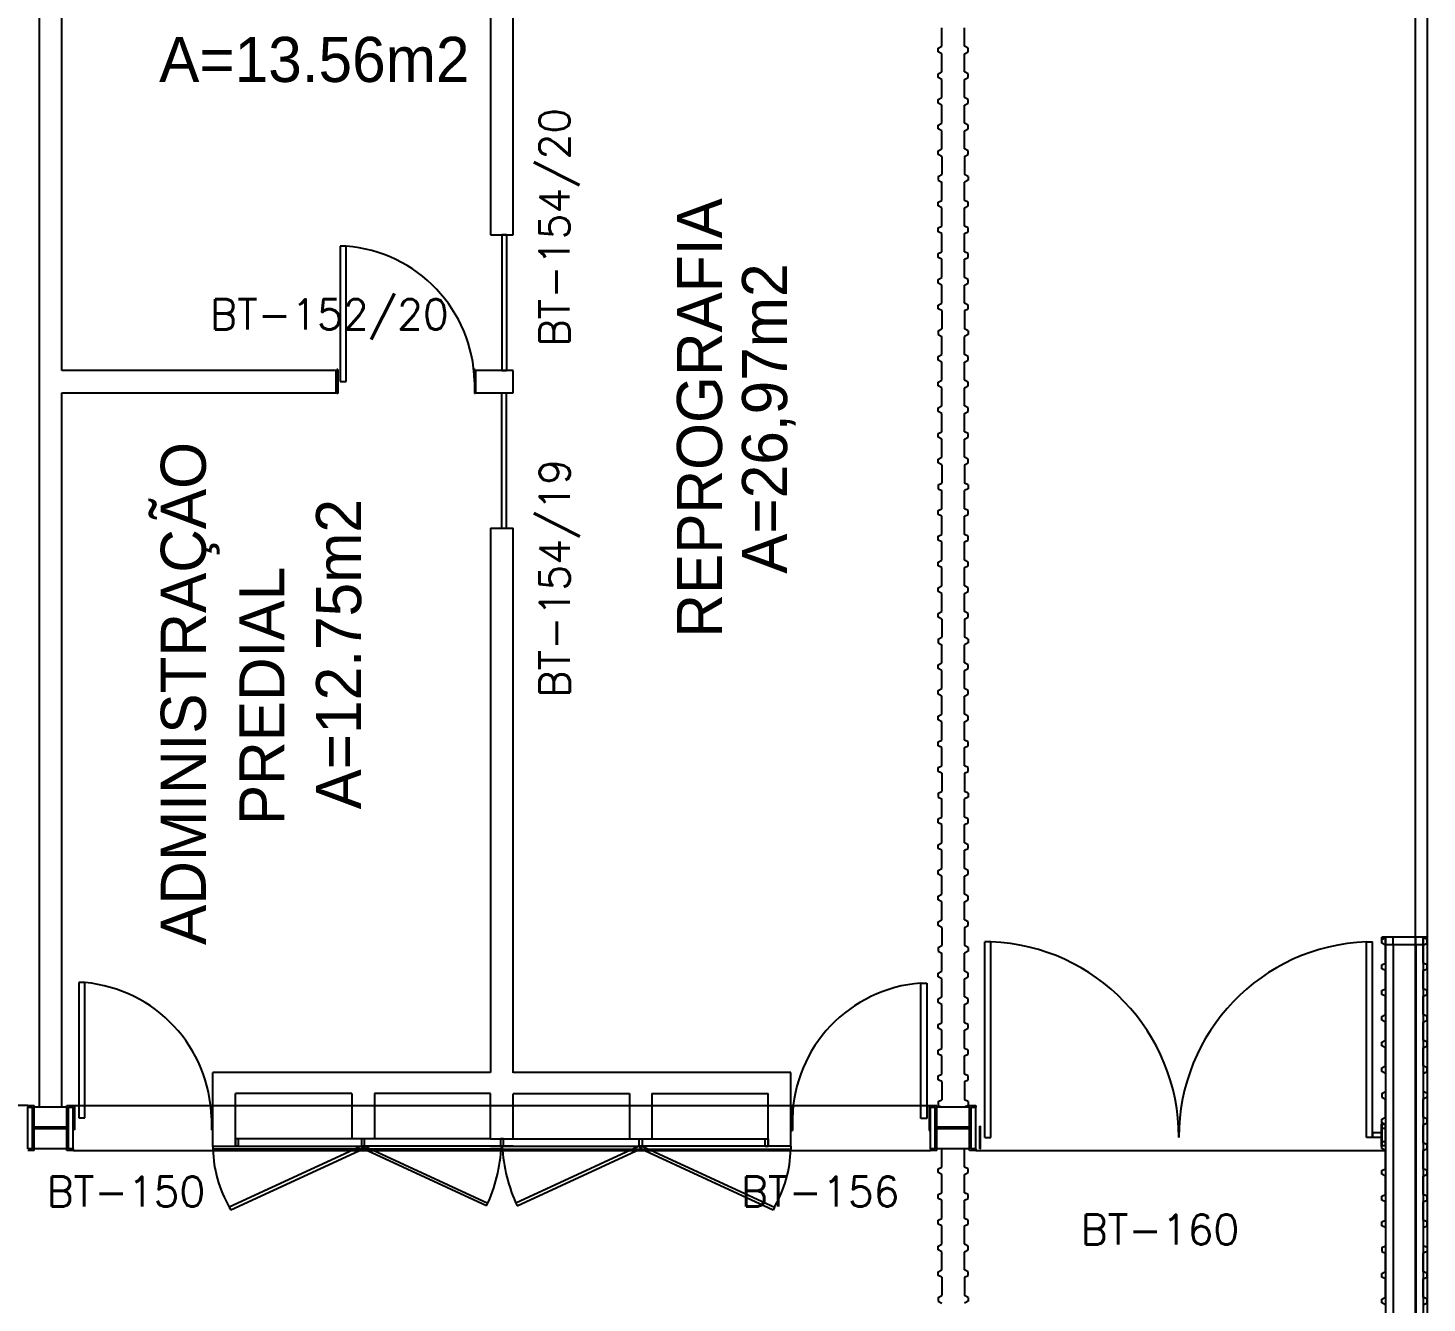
# Model space of a CAD drawing. Extents: x 940 to 1060, y 76 to 105.
# Drawn here: x 1050.82 to 1060.12, y 91.38 to 99.85 of the extents above; entities that cross this region are included whole.
import ezdxf
from ezdxf.enums import TextEntityAlignment as Align

# ---------------------------------------------------------------- set-up
doc = ezdxf.new("R2010")
doc.units = 0
doc.header["$LTSCALE"] = 0.5
doc.header["$MEASUREMENT"] = 0
for name, color, linetype in [('1', 1, 'CONTINUOUS'), ('ALVENARIA', 2, 'CONTINUOUS'), ('ENDEREÇO', 2, 'CONTINUOUS'), ('ESTRUTURAS', 2, 'CONTINUOUS'), ('PORTA', 2, 'CONTINUOUS'), ('TEXTO', 2, 'CONTINUOUS'), ('ÁREA', 2, 'CONTINUOUS')]:
    doc.layers.add(name, color=color, linetype=linetype)
doc.styles.add('FONTE', font='FONTE.shx', dxfattribs={"height": 0.4})
doc.styles.add('UNB-100', font='simplex.shx', dxfattribs={"height": 0.2})

msp = doc.modelspace()

# ---------------------------------------------------------------- linework, layer by layer
at = {"layer": '1', "color": 1}
for p, q in [((1060.12025, 102.79302), (1060.12025, 78.29302)), ((1060.04477, 78.6806), (1060.04477, 102.40068)), ((1050.82025, 92.69337), (1045.12025, 92.69337)), ((1051.12025, 92.69336), (1056.82025, 92.69336)), ((1052.22014, 92.47246), (1052.20014, 92.47246)), ((1052.22014, 92.42253), (1052.22014, 92.47253)), ((1052.97269, 92.47243), (1052.22014, 92.47246)), ((1053.03769, 92.47243), (1053.03769, 92.42243)), ((1053.05769, 92.4225), (1053.05769, 92.4725)), ((1053.89525, 92.4724), (1053.12269, 92.47243)), ((1053.96025, 92.4724), (1053.96025, 92.4224)), ((1053.98025, 92.42246), (1053.98025, 92.47246)), ((1054.04525, 92.4724), (1054.8178, 92.47243)), ((1054.8828, 92.4225), (1054.8828, 92.4725)), ((1054.9028, 92.47243), (1054.9028, 92.42243)), ((1054.9678, 92.47243), (1055.72035, 92.47246)), ((1055.72035, 92.42253), (1055.72035, 92.47253)), ((1055.72035, 92.47246), (1055.74035, 92.47246)), ((1055.74035, 92.47246), (1055.74035, 92.42246)), ((1051.12025, 92.39336), (1056.82025, 92.39336)), ((1052.05014, 92.42246), (1053.05033, 92.42246)), ((1053.04469, 92.40246), (1052.05014, 92.40246)), ((1053.03769, 92.42243), (1052.15851, 92.0167)), ((1052.16849, 91.99942), (1053.04769, 92.40511)), ((1052.22014, 92.42246), (1052.20014, 92.42246)), ((1053.05769, 92.42243), (1053.03769, 92.42243)), ((1053.03769, 92.42243), (1053.04769, 92.40511)), ((1053.04469, 92.42246), (1053.04469, 92.40246)), ((1053.05769, 92.42243), (1053.04769, 92.40511)), ((1053.86878, 92.02624), (1053.04769, 92.40511)), ((1053.05069, 92.42246), (1053.05069, 92.40246)), ((1053.96725, 92.40246), (1053.05069, 92.40246)), ((1054.04525, 92.42246), (1053.05633, 92.42246)), ((1053.05769, 92.42243), (1053.87729, 92.0442)), ((1053.89525, 92.42246), (1054.88416, 92.42246)), ((1053.98025, 92.4224), (1053.96025, 92.4224)), ((1053.96725, 92.42243), (1053.96725, 92.40243)), ((1053.97325, 92.42243), (1053.97325, 92.40243)), ((1053.97325, 92.40246), (1054.8898, 92.40246)), ((1054.8828, 92.42243), (1054.0632, 92.0442)), ((1054.07171, 92.02624), (1054.8928, 92.40511)), ((1054.8828, 92.42243), (1054.9028, 92.42243)), ((1054.8828, 92.42243), (1054.8928, 92.40511)), ((1054.8898, 92.42246), (1054.8898, 92.40246)), ((1055.89035, 92.42246), (1054.89016, 92.42246)), ((1054.9028, 92.42243), (1054.8928, 92.40511)), ((1055.77365, 91.99866), (1054.8928, 92.40511)), ((1054.8958, 92.42246), (1054.8958, 92.40246)), ((1054.8958, 92.40246), (1055.89035, 92.40246)), ((1054.9028, 92.42243), (1055.78198, 92.0167)), ((1055.72035, 92.42246), (1055.74035, 92.42246)), ((1057.12025, 92.39337), (1059.84525, 92.39337)), ((1052.15851, 92.0167), (1052.16849, 91.99942)), ((1055.78198, 92.0167), (1055.77365, 91.99866))]:
    msp.add_line(p, q, dxfattribs=at)
for centre, radius, start, end in [((1052.86214, 92.42246), 0.81225, 181.410941, 209.970912), ((1052.90443, 92.47626), 1.06418, 334.983829, 357.098971), ((1055.03606, 92.47626), 1.06418, 182.901029, 205.016171), ((1055.07835, 92.42246), 0.81225, 330.029088, 358.589059)]:
    msp.add_arc(centre, radius, start, end, dxfattribs=at)
at = {"layer": 'ALVENARIA'}
for p, q in [((1050.89525, 102.29854), (1050.89525, 92.68137)), ((1051.04525, 97.57948), (1051.04525, 102.29854)), ((1053.89525, 102.29854), (1053.89525, 98.47948)), ((1054.04525, 98.47948), (1054.04525, 102.29854)), ((1056.89525, 99.73417), (1056.89525, 99.85497)), ((1057.04525, 99.73417), (1057.04525, 99.85497)), ((1056.87025, 99.72167), (1056.89525, 99.73417)), ((1056.87025, 99.69667), (1056.87025, 99.72167)), ((1056.89525, 99.68417), (1056.87025, 99.69667)), ((1057.07025, 99.72167), (1057.04525, 99.73417)), ((1057.04525, 99.68417), (1057.07025, 99.69667)), ((1057.07025, 99.69667), (1057.07025, 99.72167)), ((1056.89525, 99.56337), (1056.89525, 99.68417)), ((1057.04525, 99.56337), (1057.04525, 99.68417)), ((1056.87025, 99.55087), (1056.89525, 99.56337)), ((1056.87025, 99.52587), (1056.87025, 99.55087)), ((1056.89525, 99.51337), (1056.87025, 99.52587)), ((1056.89525, 99.39257), (1056.89525, 99.51337)), ((1057.07025, 99.55087), (1057.04525, 99.56337)), ((1057.04525, 99.51337), (1057.07025, 99.52587)), ((1057.04525, 99.39257), (1057.04525, 99.51337)), ((1057.07025, 99.52587), (1057.07025, 99.55087)), ((1056.87025, 99.38007), (1056.89525, 99.39257)), ((1056.87025, 99.35507), (1056.87025, 99.38007)), ((1056.89525, 99.34257), (1056.87025, 99.35507)), ((1056.89525, 99.22143), (1056.89525, 99.34257)), ((1057.07025, 99.38007), (1057.04525, 99.39257)), ((1057.04525, 99.34257), (1057.07025, 99.35507)), ((1057.04525, 99.22143), (1057.04525, 99.34257)), ((1057.07025, 99.35507), (1057.07025, 99.38007)), ((1056.87025, 99.20893), (1056.89525, 99.22143)), ((1056.87025, 99.18393), (1056.87025, 99.20893)), ((1056.89525, 99.17143), (1056.87025, 99.18393)), ((1056.89525, 99.05097), (1056.89525, 99.17143)), ((1057.07025, 99.20893), (1057.04525, 99.22143)), ((1057.04525, 99.17143), (1057.07025, 99.18393)), ((1057.04525, 99.05097), (1057.04525, 99.17143)), ((1057.07025, 99.18393), (1057.07025, 99.20893)), ((1056.87025, 99.03847), (1056.89525, 99.05097)), ((1057.07025, 99.03847), (1057.04525, 99.05097)), ((1056.87025, 99.01347), (1056.87025, 99.03847)), ((1056.89525, 99.00097), (1056.87025, 99.01347)), ((1056.89525, 99.00097), (1056.89525, 98.88017)), ((1057.04525, 99.00097), (1057.07025, 99.01347)), ((1057.04525, 99.00097), (1057.04525, 98.88017)), ((1057.07025, 99.01347), (1057.07025, 99.03847)), ((1056.87025, 98.86767), (1056.89525, 98.88017)), ((1056.87025, 98.86767), (1056.87025, 98.84267)), ((1057.07025, 98.86767), (1057.04525, 98.88017)), ((1057.07025, 98.86767), (1057.07025, 98.84267)), ((1056.87025, 98.84267), (1056.89525, 98.83017)), ((1056.89525, 98.70937), (1056.89525, 98.83017)), ((1057.07025, 98.84267), (1057.04525, 98.83017)), ((1057.04525, 98.70937), (1057.04525, 98.83017)), ((1056.87025, 98.69687), (1056.89525, 98.70937)), ((1056.87025, 98.67187), (1056.87025, 98.69687)), ((1057.07025, 98.69687), (1057.04525, 98.70937)), ((1057.07025, 98.67187), (1057.07025, 98.69687)), ((1056.89525, 98.65937), (1056.87025, 98.67187)), ((1056.89525, 98.53857), (1056.89525, 98.65937)), ((1057.04525, 98.65937), (1057.07025, 98.67187)), ((1057.04525, 98.53857), (1057.04525, 98.65937)), ((1056.87025, 98.52607), (1056.89525, 98.53857)), ((1056.87025, 98.50107), (1056.87025, 98.52607)), ((1056.89525, 98.48857), (1056.87025, 98.50107)), ((1056.89525, 98.36777), (1056.89525, 98.48857)), ((1057.07025, 98.52607), (1057.04525, 98.53857)), ((1057.04525, 98.48857), (1057.07025, 98.50107)), ((1057.04525, 98.36777), (1057.04525, 98.48857)), ((1057.07025, 98.50107), (1057.07025, 98.52607)), ((1053.89525, 98.47948), (1054.04525, 98.47948)), ((1056.87025, 98.35527), (1056.89525, 98.36777)), ((1056.87025, 98.33027), (1056.87025, 98.35527)), ((1056.89525, 98.31777), (1056.87025, 98.33027)), ((1056.89525, 98.19663), (1056.89525, 98.31777)), ((1057.07025, 98.35527), (1057.04525, 98.36777)), ((1057.04525, 98.31777), (1057.07025, 98.33027)), ((1057.04525, 98.19663), (1057.04525, 98.31777)), ((1057.07025, 98.33027), (1057.07025, 98.35527)), ((1056.87025, 98.18413), (1056.89525, 98.19663)), ((1056.87025, 98.15913), (1056.87025, 98.18413)), ((1056.89525, 98.14663), (1056.87025, 98.15913)), ((1056.89525, 98.02617), (1056.89525, 98.14663)), ((1057.07025, 98.18413), (1057.04525, 98.19663)), ((1057.04525, 98.14663), (1057.07025, 98.15913)), ((1057.04525, 98.02617), (1057.04525, 98.14663)), ((1057.07025, 98.15913), (1057.07025, 98.18413)), ((1056.87025, 98.01367), (1056.89525, 98.02617)), ((1057.07025, 98.01367), (1057.04525, 98.02617)), ((1056.87025, 97.98867), (1056.87025, 98.01367)), ((1056.89525, 97.97617), (1056.87025, 97.98867)), ((1056.89525, 97.97617), (1056.89525, 97.85537)), ((1057.04525, 97.97617), (1057.07025, 97.98867)), ((1057.04525, 97.97617), (1057.04525, 97.85537)), ((1057.07025, 97.98867), (1057.07025, 98.01367)), ((1056.87025, 97.84287), (1056.89525, 97.85537)), ((1056.87025, 97.84287), (1056.87025, 97.81787)), ((1057.07025, 97.84287), (1057.04525, 97.85537)), ((1057.07025, 97.84287), (1057.07025, 97.81787)), ((1056.87025, 97.81787), (1056.89525, 97.80537)), ((1056.89525, 97.68457), (1056.89525, 97.80537)), ((1057.07025, 97.81787), (1057.04525, 97.80537)), ((1057.04525, 97.68457), (1057.04525, 97.80537)), ((1056.87025, 97.67207), (1056.89525, 97.68457)), ((1056.87025, 97.64707), (1056.87025, 97.67207)), ((1057.07025, 97.67207), (1057.04525, 97.68457)), ((1057.07025, 97.64707), (1057.07025, 97.67207)), ((1052.86818, 97.57948), (1051.04525, 97.57948)), ((1052.86818, 97.42948), (1052.86818, 97.57948)), ((1054.04525, 97.57948), (1053.79787, 97.57948)), ((1053.79787, 97.42948), (1053.79787, 97.57948)), ((1054.04525, 97.42948), (1054.04525, 97.57948)), ((1056.89525, 97.63457), (1056.87025, 97.64707)), ((1056.89525, 97.51377), (1056.89525, 97.63457)), ((1057.04525, 97.63457), (1057.07025, 97.64707)), ((1057.04525, 97.51377), (1057.04525, 97.63457)), ((1056.87025, 97.50127), (1056.89525, 97.51377)), ((1056.87025, 97.47627), (1056.87025, 97.50127)), ((1056.89525, 97.46377), (1056.87025, 97.47627)), ((1057.07025, 97.50127), (1057.04525, 97.51377)), ((1057.04525, 97.46377), (1057.07025, 97.47627)), ((1057.07025, 97.47627), (1057.07025, 97.50127)), ((1051.04525, 97.42948), (1052.86818, 97.42948)), ((1051.04525, 92.68137), (1051.04525, 97.42948)), ((1053.79787, 97.42948), (1054.04525, 97.42948)), ((1056.89525, 97.34297), (1056.89525, 97.46377)), ((1057.04525, 97.34297), (1057.04525, 97.46377)), ((1056.87025, 97.33047), (1056.89525, 97.34297)), ((1056.87025, 97.30547), (1056.87025, 97.33047)), ((1056.89525, 97.29297), (1056.87025, 97.30547)), ((1056.89525, 97.17183), (1056.89525, 97.29297)), ((1057.07025, 97.33047), (1057.04525, 97.34297)), ((1057.04525, 97.29297), (1057.07025, 97.30547)), ((1057.04525, 97.17183), (1057.04525, 97.29297)), ((1057.07025, 97.30547), (1057.07025, 97.33047)), ((1056.87025, 97.15933), (1056.89525, 97.17183)), ((1056.87025, 97.13433), (1056.87025, 97.15933)), ((1056.89525, 97.12183), (1056.87025, 97.13433)), ((1056.89525, 97.00137), (1056.89525, 97.12183)), ((1057.07025, 97.15933), (1057.04525, 97.17183)), ((1057.04525, 97.12183), (1057.07025, 97.13433)), ((1057.04525, 97.00137), (1057.04525, 97.12183)), ((1057.07025, 97.13433), (1057.07025, 97.15933)), ((1056.87025, 96.98887), (1056.89525, 97.00137)), ((1057.07025, 96.98887), (1057.04525, 97.00137)), ((1056.87025, 96.96387), (1056.87025, 96.98887)), ((1056.89525, 96.95137), (1056.87025, 96.96387)), ((1056.89525, 96.95137), (1056.89525, 96.83057)), ((1057.04525, 96.95137), (1057.07025, 96.96387)), ((1057.04525, 96.95137), (1057.04525, 96.83057)), ((1057.07025, 96.96387), (1057.07025, 96.98887)), ((1056.87025, 96.81807), (1056.89525, 96.83057)), ((1056.87025, 96.81807), (1056.87025, 96.79307)), ((1057.07025, 96.81807), (1057.04525, 96.83057)), ((1057.07025, 96.81807), (1057.07025, 96.79307)), ((1056.87025, 96.79307), (1056.89525, 96.78057)), ((1056.89525, 96.65977), (1056.89525, 96.78057)), ((1057.07025, 96.79307), (1057.04525, 96.78057)), ((1057.04525, 96.65977), (1057.04525, 96.78057)), ((1056.87025, 96.64727), (1056.89525, 96.65977)), ((1056.87025, 96.62227), (1056.87025, 96.64727)), ((1057.07025, 96.64727), (1057.04525, 96.65977)), ((1057.07025, 96.62227), (1057.07025, 96.64727)), ((1056.89525, 96.60977), (1056.87025, 96.62227)), ((1056.89525, 96.48897), (1056.89525, 96.60977)), ((1057.04525, 96.60977), (1057.07025, 96.62227)), ((1057.04525, 96.48897), (1057.04525, 96.60977)), ((1053.89525, 96.52948), (1053.89525, 92.91179)), ((1053.89525, 96.52948), (1054.04525, 96.52948)), ((1054.04525, 92.91136), (1054.04525, 96.52948)), ((1056.87025, 96.47647), (1056.89525, 96.48897)), ((1056.87025, 96.45147), (1056.87025, 96.47647)), ((1056.89525, 96.43897), (1056.87025, 96.45147)), ((1057.07025, 96.47647), (1057.04525, 96.48897)), ((1057.04525, 96.43897), (1057.07025, 96.45147)), ((1057.07025, 96.45147), (1057.07025, 96.47647)), ((1056.89525, 96.31817), (1056.89525, 96.43897)), ((1057.04525, 96.31817), (1057.04525, 96.43897)), ((1056.87025, 96.30567), (1056.89525, 96.31817)), ((1056.87025, 96.28067), (1056.87025, 96.30567)), ((1056.89525, 96.26817), (1056.87025, 96.28067)), ((1056.89525, 96.14703), (1056.89525, 96.26817)), ((1057.07025, 96.30567), (1057.04525, 96.31817)), ((1057.04525, 96.26817), (1057.07025, 96.28067)), ((1057.04525, 96.14703), (1057.04525, 96.26817)), ((1057.07025, 96.28067), (1057.07025, 96.30567)), ((1056.87025, 96.13453), (1056.89525, 96.14703)), ((1056.87025, 96.10953), (1056.87025, 96.13453)), ((1056.89525, 96.09703), (1056.87025, 96.10953)), ((1056.89525, 95.97657), (1056.89525, 96.09703)), ((1057.07025, 96.13453), (1057.04525, 96.14703)), ((1057.04525, 96.09703), (1057.07025, 96.10953)), ((1057.04525, 95.97657), (1057.04525, 96.09703)), ((1057.07025, 96.10953), (1057.07025, 96.13453)), ((1056.87025, 95.96407), (1056.89525, 95.97657)), ((1057.07025, 95.96407), (1057.04525, 95.97657)), ((1056.87025, 95.93907), (1056.87025, 95.96407)), ((1056.89525, 95.92657), (1056.87025, 95.93907)), ((1056.89525, 95.92657), (1056.89525, 95.80577)), ((1057.04525, 95.92657), (1057.07025, 95.93907)), ((1057.04525, 95.92657), (1057.04525, 95.80577)), ((1057.07025, 95.93907), (1057.07025, 95.96407)), ((1056.87025, 95.79327), (1056.89525, 95.80577)), ((1056.87025, 95.79327), (1056.87025, 95.76827)), ((1057.07025, 95.79327), (1057.04525, 95.80577)), ((1057.07025, 95.79327), (1057.07025, 95.76827)), ((1056.87025, 95.76827), (1056.89525, 95.75577)), ((1056.89525, 95.63497), (1056.89525, 95.75577)), ((1057.07025, 95.76827), (1057.04525, 95.75577)), ((1057.04525, 95.63497), (1057.04525, 95.75577)), ((1056.87025, 95.62247), (1056.89525, 95.63497)), ((1056.87025, 95.59747), (1056.87025, 95.62247)), ((1057.07025, 95.62247), (1057.04525, 95.63497)), ((1057.07025, 95.59747), (1057.07025, 95.62247)), ((1056.89525, 95.58497), (1056.87025, 95.59747)), ((1056.89525, 95.46417), (1056.89525, 95.58497)), ((1057.04525, 95.58497), (1057.07025, 95.59747)), ((1057.04525, 95.46417), (1057.04525, 95.58497)), ((1056.87025, 95.45167), (1056.89525, 95.46417)), ((1056.87025, 95.42667), (1056.87025, 95.45167)), ((1056.89525, 95.41417), (1056.87025, 95.42667)), ((1057.07025, 95.45167), (1057.04525, 95.46417)), ((1057.04525, 95.41417), (1057.07025, 95.42667)), ((1057.07025, 95.42667), (1057.07025, 95.45167)), ((1056.89525, 95.29337), (1056.89525, 95.41417)), ((1057.04525, 95.29337), (1057.04525, 95.41417)), ((1056.87025, 95.28087), (1056.89525, 95.29337)), ((1056.87025, 95.25587), (1056.87025, 95.28087)), ((1056.89525, 95.24337), (1056.87025, 95.25587)), ((1056.89525, 95.12223), (1056.89525, 95.24337)), ((1057.07025, 95.28087), (1057.04525, 95.29337)), ((1057.04525, 95.24337), (1057.07025, 95.25587)), ((1057.04525, 95.12223), (1057.04525, 95.24337)), ((1057.07025, 95.25587), (1057.07025, 95.28087)), ((1056.87025, 95.10973), (1056.89525, 95.12223)), ((1056.87025, 95.08473), (1056.87025, 95.10973)), ((1056.89525, 95.07223), (1056.87025, 95.08473)), ((1056.89525, 94.95177), (1056.89525, 95.07223)), ((1057.07025, 95.10973), (1057.04525, 95.12223)), ((1057.04525, 95.07223), (1057.07025, 95.08473)), ((1057.04525, 94.95177), (1057.04525, 95.07223)), ((1057.07025, 95.08473), (1057.07025, 95.10973)), ((1056.87025, 94.93927), (1056.89525, 94.95177)), ((1056.87025, 94.91427), (1056.87025, 94.93927)), ((1056.89525, 94.90177), (1056.87025, 94.91427)), ((1056.89525, 94.90177), (1056.89525, 94.78097)), ((1057.07025, 94.93927), (1057.04525, 94.95177)), ((1057.04525, 94.90177), (1057.07025, 94.91427)), ((1057.04525, 94.90177), (1057.04525, 94.78097)), ((1057.07025, 94.91427), (1057.07025, 94.93927)), ((1056.87025, 94.76847), (1056.89525, 94.78097)), ((1056.87025, 94.76847), (1056.87025, 94.74347)), ((1057.07025, 94.76847), (1057.04525, 94.78097)), ((1057.07025, 94.76847), (1057.07025, 94.74347)), ((1056.87025, 94.74347), (1056.89525, 94.73097)), ((1056.89525, 94.61017), (1056.89525, 94.73097)), ((1057.07025, 94.74347), (1057.04525, 94.73097)), ((1057.04525, 94.61017), (1057.04525, 94.73097)), ((1056.87025, 94.59767), (1056.89525, 94.61017)), ((1056.87025, 94.57267), (1056.87025, 94.59767)), ((1057.07025, 94.59767), (1057.04525, 94.61017)), ((1057.07025, 94.57267), (1057.07025, 94.59767)), ((1056.89525, 94.56017), (1056.87025, 94.57267)), ((1056.89525, 94.43937), (1056.89525, 94.56017)), ((1057.04525, 94.56017), (1057.07025, 94.57267)), ((1057.04525, 94.43937), (1057.04525, 94.56017)), ((1056.87025, 94.42687), (1056.89525, 94.43937)), ((1056.87025, 94.40187), (1056.87025, 94.42687)), ((1056.89525, 94.38937), (1056.87025, 94.40187)), ((1057.07025, 94.42687), (1057.04525, 94.43937)), ((1057.04525, 94.38937), (1057.07025, 94.40187)), ((1057.07025, 94.40187), (1057.07025, 94.42687)), ((1056.89525, 94.26857), (1056.89525, 94.38937)), ((1057.04525, 94.26857), (1057.04525, 94.38937)), ((1056.87025, 94.25607), (1056.89525, 94.26857)), ((1056.87025, 94.23107), (1056.87025, 94.25607)), ((1056.89525, 94.21857), (1056.87025, 94.23107)), ((1056.89525, 94.09743), (1056.89525, 94.21857)), ((1057.07025, 94.25607), (1057.04525, 94.26857)), ((1057.04525, 94.21857), (1057.07025, 94.23107)), ((1057.04525, 94.09743), (1057.04525, 94.21857)), ((1057.07025, 94.23107), (1057.07025, 94.25607)), ((1056.87025, 94.08493), (1056.89525, 94.09743)), ((1056.87025, 94.05993), (1056.87025, 94.08493)), ((1056.89525, 94.04743), (1056.87025, 94.05993)), ((1056.89525, 93.92697), (1056.89525, 94.04743)), ((1057.07025, 94.08493), (1057.04525, 94.09743)), ((1057.04525, 94.04743), (1057.07025, 94.05993)), ((1057.04525, 93.92697), (1057.04525, 94.04743)), ((1057.07025, 94.05993), (1057.07025, 94.08493)), ((1056.87025, 93.91447), (1056.89525, 93.92697)), ((1056.87025, 93.88947), (1056.87025, 93.91447)), ((1056.89525, 93.87697), (1056.87025, 93.88947)), ((1056.89525, 93.87697), (1056.89525, 93.75617)), ((1057.07025, 93.91447), (1057.04525, 93.92697)), ((1057.04525, 93.87697), (1057.07025, 93.88947)), ((1057.04525, 93.87697), (1057.04525, 93.75617)), ((1057.07025, 93.88947), (1057.07025, 93.91447)), ((1056.87025, 93.74367), (1056.89525, 93.75617)), ((1057.07025, 93.74367), (1057.04525, 93.75617)), ((1059.82025, 93.77232), (1059.82025, 93.81145)), ((1060.12025, 93.81145), (1059.82025, 93.81145)), ((1059.82025, 93.79732), (1059.84525, 93.80982)), ((1059.82025, 93.77232), (1059.82025, 93.79732)), ((1059.84525, 93.75982), (1059.82025, 93.77232)), ((1059.84525, 93.81145), (1059.84525, 78.44226)), ((1059.84525, 93.81145), (1059.84525, 92.44428)), ((1059.84525, 93.76145), (1059.84525, 93.81145)), ((1059.89525, 93.76145), (1059.84525, 93.76145)), ((1059.84525, 93.63902), (1059.84525, 93.75982)), ((1059.89525, 93.76145), (1059.89525, 93.81145)), ((1060.04525, 93.76145), (1059.89525, 93.76145)), ((1059.89557, 93.76145), (1059.89557, 78.44226)), ((1060.04525, 93.76145), (1060.04525, 93.81145)), ((1060.09525, 93.76145), (1060.04525, 93.76145)), ((1060.04557, 93.76145), (1060.04557, 78.44226)), ((1060.09525, 93.81145), (1060.09525, 78.48768)), ((1060.09525, 93.76145), (1060.09525, 93.81145)), ((1060.12025, 93.79732), (1060.09525, 93.80982)), ((1060.09525, 93.75982), (1060.12025, 93.77232)), ((1060.09525, 93.63902), (1060.09525, 93.75982)), ((1060.12025, 93.77232), (1060.12025, 93.81145)), ((1060.12025, 93.77232), (1060.12025, 93.79732)), ((1056.87025, 93.74367), (1056.87025, 93.71867)), ((1056.87025, 93.71867), (1056.89525, 93.70617)), ((1056.89525, 93.58537), (1056.89525, 93.70617)), ((1057.07025, 93.71867), (1057.04525, 93.70617)), ((1057.04525, 93.58537), (1057.04525, 93.70617)), ((1057.07025, 93.74367), (1057.07025, 93.71867)), ((1056.87025, 93.57287), (1056.89525, 93.58537)), ((1056.87025, 93.54787), (1056.87025, 93.57287)), ((1057.07025, 93.57287), (1057.04525, 93.58537)), ((1057.07025, 93.54787), (1057.07025, 93.57287)), ((1059.82025, 93.62738), (1059.84525, 93.63988)), ((1059.82025, 93.60238), (1059.82025, 93.62738)), ((1059.84525, 93.58988), (1059.82025, 93.60238)), ((1059.84525, 93.46908), (1059.84525, 93.58988)), ((1060.12025, 93.62738), (1060.09525, 93.63988)), ((1060.09525, 93.58988), (1060.12025, 93.60238)), ((1060.09525, 93.46908), (1060.09525, 93.58988)), ((1060.12025, 93.60238), (1060.12025, 93.62738)), ((1056.89525, 93.53537), (1056.87025, 93.54787)), ((1056.89525, 93.41457), (1056.89525, 93.53537)), ((1057.04525, 93.53537), (1057.07025, 93.54787)), ((1057.04525, 93.41457), (1057.04525, 93.53537)), ((1059.82025, 93.45658), (1059.84525, 93.46908)), ((1060.12025, 93.45658), (1060.09525, 93.46908)), ((1056.87025, 93.40207), (1056.89525, 93.41457)), ((1056.87025, 93.37707), (1056.87025, 93.40207)), ((1056.89525, 93.36457), (1056.87025, 93.37707)), ((1057.07025, 93.40207), (1057.04525, 93.41457)), ((1057.04525, 93.36457), (1057.07025, 93.37707)), ((1057.07025, 93.37707), (1057.07025, 93.40207)), ((1059.82025, 93.43158), (1059.82025, 93.45658)), ((1059.84525, 93.41908), (1059.82025, 93.43158)), ((1059.84525, 93.29828), (1059.84525, 93.41908)), ((1060.09525, 93.41908), (1060.12025, 93.43158)), ((1060.09525, 93.29828), (1060.09525, 93.41908)), ((1060.12025, 93.43158), (1060.12025, 93.45658)), ((1056.89525, 93.24377), (1056.89525, 93.36457)), ((1057.04525, 93.24377), (1057.04525, 93.36457)), ((1059.82025, 93.28578), (1059.84525, 93.29828)), ((1059.82025, 93.26078), (1059.82025, 93.28578)), ((1060.12025, 93.28578), (1060.09525, 93.29828)), ((1060.12025, 93.26078), (1060.12025, 93.28578)), ((1056.87025, 93.23127), (1056.89525, 93.24377)), ((1056.87025, 93.20627), (1056.87025, 93.23127)), ((1056.89525, 93.19377), (1056.87025, 93.20627)), ((1056.89525, 93.07263), (1056.89525, 93.19377)), ((1057.07025, 93.23127), (1057.04525, 93.24377)), ((1057.04525, 93.19377), (1057.07025, 93.20627)), ((1057.04525, 93.07263), (1057.04525, 93.19377)), ((1057.07025, 93.20627), (1057.07025, 93.23127)), ((1059.84525, 93.24828), (1059.82025, 93.26078)), ((1059.84525, 93.12714), (1059.84525, 93.24828)), ((1060.09525, 93.24828), (1060.12025, 93.26078)), ((1060.09525, 93.12714), (1060.09525, 93.24828)), ((1059.82025, 93.11464), (1059.84525, 93.12714)), ((1059.82025, 93.08964), (1059.82025, 93.11464)), ((1060.12025, 93.11464), (1060.09525, 93.12714)), ((1060.12025, 93.08964), (1060.12025, 93.11464)), ((1056.87025, 93.06013), (1056.89525, 93.07263)), ((1056.87025, 93.03513), (1056.87025, 93.06013)), ((1056.89525, 93.02263), (1056.87025, 93.03513)), ((1056.89525, 92.90217), (1056.89525, 93.02263)), ((1057.07025, 93.06013), (1057.04525, 93.07263)), ((1057.04525, 93.02263), (1057.07025, 93.03513)), ((1057.04525, 92.90217), (1057.04525, 93.02263)), ((1057.07025, 93.03513), (1057.07025, 93.06013)), ((1059.84525, 93.07714), (1059.82025, 93.08964)), ((1059.84525, 92.95668), (1059.84525, 93.07714)), ((1060.09525, 93.07714), (1060.12025, 93.08964)), ((1060.09525, 92.95668), (1060.09525, 93.07714)), ((1053.89525, 92.91179), (1052.05014, 92.91179)), ((1052.05014, 92.42246), (1052.05014, 92.91179)), ((1055.89035, 92.91179), (1054.04525, 92.91179)), ((1055.89035, 92.42246), (1055.89035, 92.91179)), ((1059.82025, 92.94418), (1059.84525, 92.95668)), ((1059.82025, 92.91918), (1059.82025, 92.94418)), ((1059.84525, 92.90668), (1059.82025, 92.91918)), ((1060.12025, 92.94418), (1060.09525, 92.95668)), ((1060.09525, 92.90668), (1060.12025, 92.91918)), ((1060.12025, 92.91918), (1060.12025, 92.94418)), ((1056.87025, 92.88967), (1056.89525, 92.90217)), ((1056.87025, 92.86467), (1056.87025, 92.88967)), ((1056.89525, 92.85217), (1056.87025, 92.86467)), ((1056.89525, 92.85217), (1056.89525, 92.73137)), ((1057.07025, 92.88967), (1057.04525, 92.90217)), ((1057.04525, 92.85217), (1057.07025, 92.86467)), ((1057.04525, 92.85217), (1057.04525, 92.73137)), ((1057.07025, 92.86467), (1057.07025, 92.88967)), ((1059.84525, 92.90668), (1059.84525, 92.78588)), ((1060.09525, 92.90668), (1060.09525, 92.78588)), ((1052.97269, 92.77246), (1052.20014, 92.77246)), ((1052.20014, 92.42446), (1052.20014, 92.77246)), ((1052.97269, 92.77246), (1052.97269, 92.47243)), ((1053.12269, 92.77246), (1053.12269, 92.47243)), ((1053.89525, 92.77246), (1053.12269, 92.77246)), ((1053.89525, 92.4724), (1053.89525, 92.7724)), ((1054.04525, 92.77246), (1054.8178, 92.77246)), ((1054.04525, 92.4724), (1054.04525, 92.7704)), ((1054.8178, 92.77246), (1054.8178, 92.47243)), ((1054.9678, 92.77246), (1054.9678, 92.47243)), ((1054.9678, 92.77246), (1055.74035, 92.77246)), ((1055.74035, 92.42446), (1055.74035, 92.77246)), ((1056.87025, 92.71887), (1056.89525, 92.73137)), ((1057.07025, 92.71887), (1057.04525, 92.73137)), ((1059.82025, 92.77338), (1059.84525, 92.78588)), ((1059.82025, 92.77338), (1059.82025, 92.74838)), ((1059.82025, 92.74838), (1059.84525, 92.73588)), ((1059.84525, 92.61508), (1059.84525, 92.73588)), ((1060.12025, 92.77338), (1060.09525, 92.78588)), ((1060.12025, 92.74838), (1060.09525, 92.73588)), ((1060.09525, 92.61508), (1060.09525, 92.73588)), ((1060.12025, 92.77338), (1060.12025, 92.74838)), ((1056.87025, 92.71887), (1056.87025, 92.69387)), ((1056.87025, 92.69387), (1056.89525, 92.68137)), ((1057.07025, 92.69387), (1057.04525, 92.68137)), ((1057.07025, 92.71887), (1057.07025, 92.69387)), ((1052.05014, 92.41979), (1052.05014, 92.56979)), ((1059.81525, 92.57122), (1059.82025, 92.57122)), ((1059.81525, 92.57122), (1059.81525, 92.42122)), ((1059.82025, 92.60258), (1059.84525, 92.61508)), ((1059.82025, 92.57758), (1059.82025, 92.60258)), ((1059.84285, 92.56628), (1059.82025, 92.57758)), ((1059.82025, 92.57122), (1059.82025, 92.42122)), ((1059.84525, 92.56628), (1059.82025, 92.56628)), ((1059.82025, 92.56628), (1059.82025, 92.54128)), ((1059.84525, 92.54128), (1059.82025, 92.54128)), ((1059.84525, 92.54128), (1059.84525, 92.56628)), ((1059.84525, 92.44428), (1059.84525, 92.56508)), ((1060.12025, 92.60258), (1060.09525, 92.61508)), ((1060.09525, 92.56508), (1060.12025, 92.57758)), ((1060.09525, 92.44428), (1060.09525, 92.56508)), ((1060.12025, 92.57758), (1060.12025, 92.60258)), ((1052.20014, 92.47246), (1052.20014, 92.42246)), ((1053.12269, 92.47243), (1052.97269, 92.47243)), ((1053.05769, 92.47243), (1053.03769, 92.47243)), ((1053.89525, 92.4724), (1054.04525, 92.4724)), ((1053.98025, 92.4724), (1053.96025, 92.4724)), ((1054.8178, 92.47243), (1054.9678, 92.47243)), ((1054.8828, 92.47243), (1054.9028, 92.47243)), ((1059.84525, 92.45122), (1059.82025, 92.45122)), ((1059.82025, 92.45122), (1059.82025, 92.42622)), ((1059.84525, 92.42622), (1059.84525, 92.45122)), ((1060.12025, 92.43178), (1060.09525, 92.44428)), ((1052.05014, 92.42246), (1052.05014, 92.40246)), ((1055.89035, 92.42246), (1055.89035, 92.40246)), ((1056.89525, 92.28457), (1056.89525, 92.40537)), ((1057.04525, 92.28457), (1057.04525, 92.40537)), ((1059.81525, 92.42122), (1059.82025, 92.42122)), ((1059.84525, 92.42622), (1059.82025, 92.42622)), ((1059.82025, 92.40678), (1059.82025, 92.42622)), ((1059.84525, 92.39428), (1059.82025, 92.40678)), ((1059.84525, 92.27348), (1059.84525, 92.39428)), ((1060.09525, 92.39428), (1060.12025, 92.40678)), ((1060.09525, 92.27348), (1060.09525, 92.39428)), ((1060.12025, 92.40678), (1060.12025, 92.43178)), ((1056.87025, 92.27207), (1056.89525, 92.28457)), ((1056.87025, 92.24707), (1056.87025, 92.27207)), ((1057.07025, 92.27207), (1057.04525, 92.28457)), ((1057.07025, 92.24707), (1057.07025, 92.27207)), ((1059.82025, 92.26098), (1059.84525, 92.27348)), ((1059.82025, 92.23598), (1059.82025, 92.26098)), ((1060.12025, 92.26098), (1060.09525, 92.27348)), ((1060.12025, 92.23598), (1060.12025, 92.26098)), ((1056.89525, 92.23457), (1056.87025, 92.24707)), ((1056.89525, 92.11377), (1056.89525, 92.23457)), ((1057.04525, 92.23457), (1057.07025, 92.24707)), ((1057.04525, 92.11377), (1057.04525, 92.23457)), ((1059.84525, 92.22348), (1059.82025, 92.23598)), ((1059.84525, 92.10234), (1059.84525, 92.22348)), ((1060.09525, 92.22348), (1060.12025, 92.23598)), ((1060.09525, 92.10234), (1060.09525, 92.22348)), ((1056.87025, 92.10127), (1056.89525, 92.11377)), ((1056.87025, 92.07627), (1056.87025, 92.10127)), ((1056.89525, 92.06377), (1056.87025, 92.07627)), ((1057.07025, 92.10127), (1057.04525, 92.11377)), ((1057.04525, 92.06377), (1057.07025, 92.07627)), ((1057.07025, 92.07627), (1057.07025, 92.10127)), ((1059.82025, 92.08984), (1059.84525, 92.10234)), ((1059.82025, 92.06484), (1059.82025, 92.08984)), ((1060.12025, 92.08984), (1060.09525, 92.10234)), ((1060.12025, 92.06484), (1060.12025, 92.08984)), ((1056.89525, 91.94297), (1056.89525, 92.06377)), ((1057.04525, 91.94297), (1057.04525, 92.06377)), ((1059.84525, 92.05234), (1059.82025, 92.06484)), ((1059.84525, 91.93188), (1059.84525, 92.05234)), ((1060.09525, 92.05234), (1060.12025, 92.06484)), ((1060.09525, 91.93188), (1060.09525, 92.05234)), ((1056.87025, 91.93047), (1056.89525, 91.94297)), ((1056.87025, 91.90547), (1056.87025, 91.93047)), ((1056.89525, 91.89297), (1056.87025, 91.90547)), ((1056.89525, 91.77183), (1056.89525, 91.89297)), ((1057.07025, 91.93047), (1057.04525, 91.94297)), ((1057.04525, 91.89297), (1057.07025, 91.90547)), ((1057.04525, 91.77183), (1057.04525, 91.89297)), ((1057.07025, 91.90547), (1057.07025, 91.93047)), ((1059.82025, 91.91938), (1059.84525, 91.93188)), ((1059.82025, 91.89438), (1059.82025, 91.91938)), ((1059.84525, 91.88188), (1059.82025, 91.89438)), ((1060.12025, 91.91938), (1060.09525, 91.93188)), ((1060.09525, 91.88188), (1060.12025, 91.89438)), ((1060.12025, 91.89438), (1060.12025, 91.91938)), ((1059.84525, 91.88188), (1059.84525, 91.76108)), ((1060.09525, 91.88188), (1060.09525, 91.76108)), ((1056.87025, 91.75933), (1056.89525, 91.77183)), ((1056.87025, 91.73433), (1056.87025, 91.75933)), ((1056.89525, 91.72183), (1056.87025, 91.73433)), ((1056.89525, 91.60137), (1056.89525, 91.72183)), ((1057.07025, 91.75933), (1057.04525, 91.77183)), ((1057.04525, 91.72183), (1057.07025, 91.73433)), ((1057.04525, 91.60137), (1057.04525, 91.72183)), ((1057.07025, 91.73433), (1057.07025, 91.75933)), ((1059.82025, 91.74858), (1059.84525, 91.76108)), ((1059.82025, 91.74858), (1059.82025, 91.72358)), ((1059.82025, 91.72358), (1059.84525, 91.71108)), ((1059.84525, 91.59028), (1059.84525, 91.71108)), ((1060.12025, 91.74858), (1060.09525, 91.76108)), ((1060.12025, 91.72358), (1060.09525, 91.71108)), ((1060.09525, 91.59028), (1060.09525, 91.71108)), ((1060.12025, 91.74858), (1060.12025, 91.72358)), ((1056.87025, 91.58887), (1056.89525, 91.60137)), ((1056.87025, 91.56387), (1056.87025, 91.58887)), ((1056.89525, 91.55137), (1056.87025, 91.56387)), ((1056.89525, 91.55137), (1056.89525, 91.43057)), ((1057.07025, 91.58887), (1057.04525, 91.60137)), ((1057.04525, 91.55137), (1057.07025, 91.56387)), ((1057.04525, 91.55137), (1057.04525, 91.43057)), ((1057.07025, 91.56387), (1057.07025, 91.58887)), ((1059.82025, 91.57778), (1059.84525, 91.59028)), ((1059.82025, 91.55278), (1059.82025, 91.57778)), ((1059.84525, 91.54028), (1059.82025, 91.55278)), ((1059.84525, 91.41948), (1059.84525, 91.54028)), ((1060.12025, 91.57778), (1060.09525, 91.59028)), ((1060.09525, 91.54028), (1060.12025, 91.55278)), ((1060.09525, 91.41948), (1060.09525, 91.54028)), ((1060.12025, 91.55278), (1060.12025, 91.57778)), ((1056.87025, 91.41807), (1056.89525, 91.43057)), ((1057.07025, 91.41807), (1057.04525, 91.43057)), ((1059.82025, 91.40698), (1059.84525, 91.41948)), ((1060.12025, 91.40698), (1060.09525, 91.41948)), ((1056.87025, 91.41807), (1056.87025, 91.39307)), ((1056.87025, 91.39307), (1056.89525, 91.38057)), ((1057.07025, 91.39307), (1057.04525, 91.38057)), ((1057.07025, 91.41807), (1057.07025, 91.39307)), ((1059.82025, 91.38198), (1059.82025, 91.40698)), ((1059.84525, 91.36948), (1059.82025, 91.38198)), ((1060.09525, 91.36948), (1060.12025, 91.38198)), ((1060.12025, 91.38198), (1060.12025, 91.40698))]:
    msp.add_line(p, q, dxfattribs=at)
at = {"layer": 'ESTRUTURAS'}
for p, q in [((1050.82025, 92.69337), (1050.86225, 92.69337)), ((1050.82025, 92.69337), (1050.82025, 92.68137)), ((1050.82025, 92.40537), (1050.82025, 92.68137)), ((1050.82025, 92.68137), (1050.85025, 92.68137)), ((1050.85025, 92.40537), (1050.85025, 92.68137)), ((1050.86225, 92.39337), (1050.86225, 92.69337)), ((1051.07825, 92.68137), (1050.86225, 92.68137)), ((1051.07825, 92.39337), (1051.07825, 92.69337)), ((1051.07825, 92.69337), (1051.12025, 92.69337)), ((1051.09025, 92.40537), (1051.09025, 92.68137)), ((1051.09025, 92.68137), (1051.12025, 92.68137)), ((1051.12025, 92.69337), (1051.12025, 92.68137)), ((1051.12025, 92.40979), (1051.12025, 92.68579)), ((1051.12025, 92.40537), (1051.12025, 92.68137)), ((1056.82025, 92.69337), (1056.82025, 92.68137)), ((1056.82025, 92.69337), (1056.86225, 92.69337)), ((1056.82025, 92.40537), (1056.82025, 92.68137)), ((1056.82025, 92.68137), (1056.85025, 92.68137)), ((1056.85025, 92.40537), (1056.85025, 92.68137)), ((1056.86225, 92.39337), (1056.86225, 92.69337)), ((1057.07825, 92.68137), (1056.86225, 92.68137)), ((1057.07825, 92.39337), (1057.07825, 92.69337)), ((1057.07825, 92.69337), (1057.12025, 92.69337)), ((1057.09025, 92.40537), (1057.09025, 92.68137)), ((1057.09025, 92.68137), (1057.12025, 92.68137)), ((1057.12025, 92.69337), (1057.12025, 92.68137)), ((1057.12025, 92.40537), (1057.12025, 92.68137)), ((1051.07825, 92.54937), (1050.86225, 92.54937)), ((1051.07825, 92.53737), (1050.86225, 92.53737)), ((1057.07825, 92.54937), (1056.86225, 92.54937)), ((1057.07825, 92.53737), (1056.86225, 92.53737)), ((1050.85025, 92.40537), (1050.82025, 92.40537)), ((1050.86225, 92.39337), (1050.82025, 92.39337)), ((1051.07825, 92.40537), (1050.86225, 92.40537)), ((1051.12025, 92.39337), (1051.07825, 92.39337)), ((1051.12025, 92.40537), (1051.09025, 92.40537)), ((1051.12025, 92.40537), (1051.12025, 92.39336)), ((1056.85025, 92.40537), (1056.82025, 92.40537)), ((1056.82025, 92.40537), (1056.82025, 92.39336)), ((1056.86225, 92.39337), (1056.82025, 92.39337)), ((1057.07825, 92.40537), (1056.86225, 92.40537)), ((1057.12025, 92.39337), (1057.07825, 92.39337)), ((1057.12025, 92.40537), (1057.09025, 92.40537)), ((1057.12025, 92.40537), (1057.12025, 92.39336))]:
    msp.add_line(p, q, dxfattribs=at)
at = {"layer": 'PORTA'}
for p, q in [((1052.93452, 98.40506), (1052.89452, 98.40506)), ((1052.89452, 98.40506), (1052.89452, 97.50506)), ((1052.93452, 97.50506), (1052.93452, 98.40506)), ((1053.97025, 98.48104), (1053.97025, 97.57948)), ((1054.00025, 98.48048), (1053.97025, 98.48048)), ((1054.00025, 98.48048), (1054.00025, 97.57948)), ((1052.87399, 97.58548), (1052.87399, 97.42548)), ((1052.87899, 97.58548), (1052.87399, 97.58548)), ((1052.87899, 97.58548), (1052.87899, 97.42548)), ((1053.78889, 97.58548), (1053.78889, 97.42548)), ((1053.79389, 97.58548), (1053.78889, 97.58548)), ((1053.79389, 97.58548), (1053.79389, 97.42548)), ((1053.97025, 97.57948), (1054.00025, 97.57948)), ((1052.89452, 97.50506), (1052.93452, 97.50506)), ((1052.87899, 97.42548), (1052.87399, 97.42548)), ((1053.79389, 97.42548), (1053.78889, 97.42548)), ((1053.97025, 96.52792), (1053.97025, 97.42948)), ((1054.00025, 96.52848), (1054.00025, 97.42948)), ((1054.00025, 96.52848), (1053.97025, 96.52848)), ((1057.18176, 92.48134), (1057.18176, 93.78122)), ((1057.22176, 93.78122), (1057.18176, 93.78122)), ((1057.22176, 92.48134), (1057.22176, 93.78122)), ((1059.71875, 92.48134), (1059.71875, 93.78122)), ((1059.71875, 93.78122), (1059.75875, 93.78122)), ((1059.75875, 92.48134), (1059.75875, 93.78122)), ((1051.19907, 93.51036), (1051.15907, 93.51036)), ((1051.15907, 93.51036), (1051.15907, 92.61036)), ((1051.19907, 92.61036), (1051.19907, 93.51036)), ((1056.75578, 93.50695), (1056.79578, 93.50695)), ((1056.75578, 92.60695), (1056.75578, 93.50695)), ((1056.79578, 93.50695), (1056.79578, 92.60695)), ((1051.12525, 92.69079), (1051.12525, 92.53079)), ((1051.13025, 92.69079), (1051.12525, 92.69079)), ((1051.13025, 92.69079), (1051.13025, 92.53079)), ((1052.04014, 92.69079), (1052.04014, 92.53079)), ((1052.04514, 92.69079), (1052.04014, 92.69079)), ((1052.04514, 92.69079), (1052.04514, 92.53079)), ((1055.89642, 92.68738), (1055.89642, 92.52738)), ((1055.89642, 92.68738), (1055.90142, 92.68738)), ((1055.90142, 92.68738), (1055.90142, 92.52738)), ((1056.81131, 92.68738), (1056.81131, 92.52738)), ((1056.81131, 92.68738), (1056.81631, 92.68738)), ((1056.81631, 92.68738), (1056.81631, 92.52738)), ((1051.15907, 92.61036), (1051.19907, 92.61036)), ((1056.79578, 92.60695), (1056.75578, 92.60695)), ((1057.14746, 92.55634), (1057.15246, 92.55634)), ((1057.14746, 92.40634), (1057.14746, 92.55634)), ((1057.15246, 92.40634), (1057.15246, 92.55634)), ((1051.13025, 92.53079), (1051.12525, 92.53079)), ((1052.04514, 92.53079), (1052.04014, 92.53079)), ((1055.89642, 92.52738), (1055.90142, 92.52738)), ((1056.81131, 92.52738), (1056.81631, 92.52738)), ((1057.18176, 92.48134), (1057.22176, 92.48134)), ((1059.75875, 92.48134), (1059.71875, 92.48134)), ((1059.81525, 92.51122), (1059.76051, 92.51122)), ((1059.76051, 92.48122), (1059.76051, 92.51122)), ((1059.81525, 92.48122), (1059.76051, 92.48122)), ((1057.14746, 92.40634), (1057.15246, 92.40634))]:
    msp.add_line(p, q, dxfattribs=at)
at = {"layer": 'PORTA', "color": 1}
for centre, radius, start, end in [((1052.86507, 97.48359), 0.92408, 1.357712, 85.689503), ((1057.17108, 92.48303), 1.29918, 359.925678, 87.764306), ((1059.76943, 92.48303), 1.29918, 92.235694, 180.074322), ((1051.11418, 92.58802), 0.92624, 1.408656, 84.741495), ((1056.82524, 92.58548), 0.92408, 94.310497, 178.642288)]:
    msp.add_arc(centre, radius, start, end, dxfattribs=at)

# ---------------------------------------------------------------- texts
at = {"layer": 'ENDEREÇO', "style": 'UNB-100'}
for s, p in [('BT-154/20', (1054.4203, 99.32356)), ('BT-154/19', (1054.42111, 96.9898))]:
    msp.add_text(s, height=0.2, rotation=90, dxfattribs=at).set_placement(p, align=Align.RIGHT)
for s, p in [('BT-152/20', (1053.61653, 97.85195)), ('BT-150', (1051.9984, 92.02099)), ('BT-156', (1056.61338, 92.02099)), ('BT-160', (1058.87189, 91.76846))]:
    msp.add_text(s, height=0.2, dxfattribs=at).set_placement(p, align=Align.RIGHT)
at = {"layer": 'TEXTO', "style": 'FONTE'}
for s, p in [('REPROGRAFIA', (1055.43401, 98.72324)), ('ADMINISTRAÇÃO', (1052.00271, 97.10367)), ('PREDIAL', (1052.5254, 96.27365))]:
    msp.add_text(s, height=0.3, rotation=90, dxfattribs=at).set_placement(p, align=Align.RIGHT)
at = {"layer": 'ÁREA', "style": 'FONTE'}
msp.add_text('A=13.56m2', height=0.3, dxfattribs=at).set_placement((1053.75522, 99.49593), align=Align.RIGHT)
for s, p in [('A=26,97m2', (1055.86662, 98.29024)), ('A=12.75m2', (1053.03504, 96.72439))]:
    msp.add_text(s, height=0.3, rotation=90, dxfattribs=at).set_placement(p, align=Align.RIGHT)

doc.saveas('drawing.dxf')
